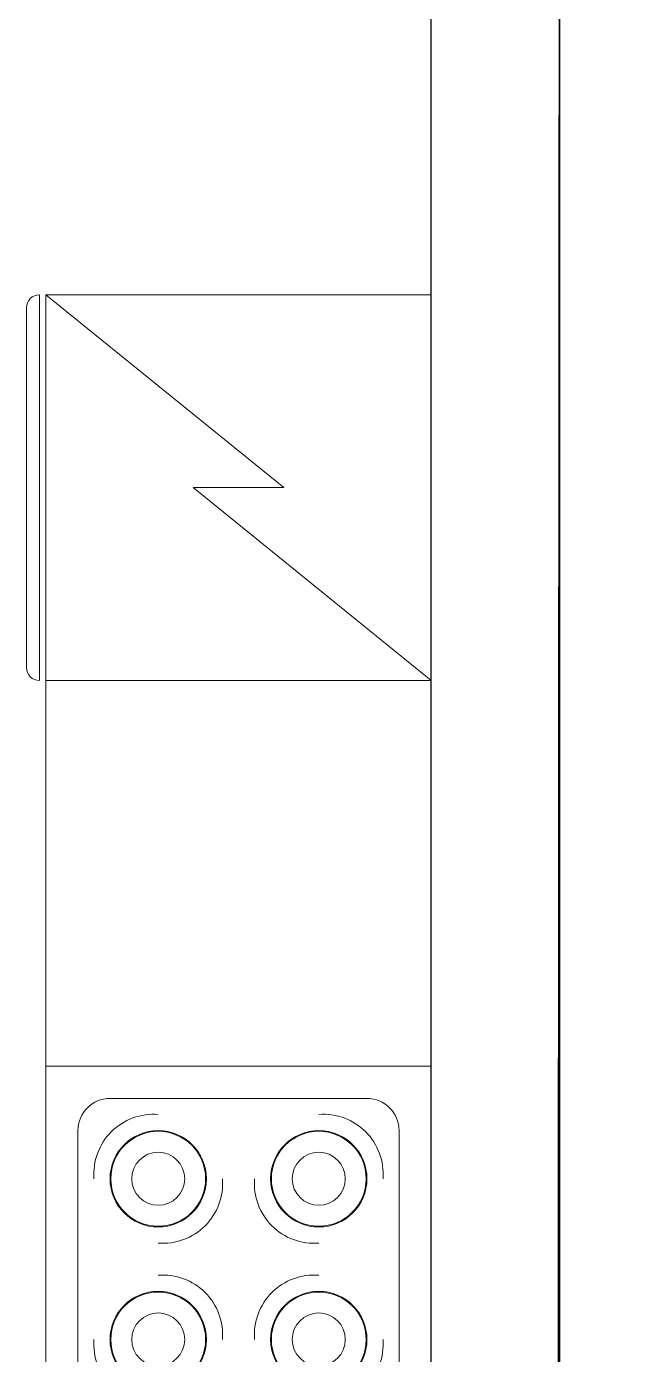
# Model space of a CAD drawing. Header units: millimetres. Extents: x 0 to 145404, y 0 to 194550.
# Drawn here: x 56395 to 57322, y 32778 to 34843 of the extents above; entities that cross this region are included whole.
import ezdxf

# ---------------------------------------------------------------- set-up
doc = ezdxf.new("R2010")
doc.units = ezdxf.units.MM
doc.layers.add('АР - мебель', color=7, linetype='Continuous', lineweight=9, true_color=0x787878)
for name, color, linetype, lineweight in [('АР - Монолит', 56, 'Continuous', 30), ('АР - Обор. - Холодильник', 42, 'Continuous', 9), ('АР - Оборуд', 252, 'Continuous', 0)]:
    doc.layers.add(name, color=color, linetype=linetype, lineweight=lineweight)

# ---------------------------------------------------------------- blocks, each defined once
blk = doc.blocks.new('k_22')
at = {"ltscale": 600}
for p, q in [((0, 600), (0, 0)), ((600, 600), (0, 600)), ((600, 0), (600, 600)), ((500, 550), (100, 550)), ((50, 500), (50, 100)), ((550, 100), (550, 500)), ((100, 50), (500, 50)), ((0, 0), (600, 0))]:
    blk.add_line(p, q, dxfattribs=at)
for centre in [(175, 425), (425, 425), (175, 175), (425, 175)]:
    blk.add_circle(centre, 75, dxfattribs=at)
for centre, radius, start, end in [((100, 500), 50, 90, 180), ((500, 500), 50, 0, 90), ((167.7, 432.3), 93, 85.4974, 184.5026), ((432.3, 432.3), 93, 355.4974, 94.5026), ((175, 425), 73.8, 0, 180), ((425, 425), 73.8, 0, 180), ((175, 425), 41.3, 0, 180), ((425, 425), 41.3, 0, 180), ((175, 425), 73.8, 180, 0), ((175, 425), 41.3, 180, 0), ((182.3, 417.7), 93, 265.4974, 4.5026), ((417.7, 417.7), 93, 175.4974, 274.5026), ((425, 425), 73.8, 180, 0), ((425, 425), 41.3, 180, 0), ((182.3, 182.3), 93, 355.4974, 94.5026), ((417.7, 182.3), 93, 85.4974, 184.5026), ((175, 175), 73.8, 0, 180), ((425, 175), 73.8, 0, 180), ((175, 175), 41.3, 0, 180), ((425, 175), 41.3, 0, 180), ((167.7, 167.7), 93, 175.4974, 274.5026), ((175, 175), 73.8, 180, 0), ((175, 175), 41.3, 180, 0), ((425, 175), 73.8, 180, 0), ((425, 175), 41.3, 180, 0), ((432.3, 167.7), 93, 265.4974, 4.5026), ((100, 100), 50, 180, 270), ((500, 100), 50, 270, 0)]:
    blk.add_arc(centre, radius, start, end, dxfattribs=at)
blk = doc.blocks.new('холодильник')
at = {"layer": 'АР - Обор. - Холодильник'}
for p, q in [((0, 300), (0, -300)), ((600, 300), (0, 300)), ((600, -300), (600, 300)), ((610, 300), (610, -300)), ((610, 300), (610, 300)), ((630, -280), (630, 280)), ((0, -300), (600, -300)), ((610, -300), (610, -300))]:
    blk.add_line(p, q, dxfattribs=at)
blk.add_lwpolyline([(600, 300), (229.3, 0), (370.7, 0), (0, -300)], dxfattribs=at)
for centre, start, end in [((610, 280), 0, 90), ((610, -280), 270, 0)]:
    blk.add_arc(centre, 20, start, end, dxfattribs=at)
blk = doc.blocks.new('Блок 600 х 600')
at = {"layer": 'АР - мебель'}
blk.add_lwpolyline([(-600, 0), (0, 0), (0, 600), (-600, 600)], close=True, dxfattribs=at)
blk = doc.blocks.new('Квартира 2К 6450 тип 7 перекидная')
at = {"layer": 'АР - Монолит', "elevation": 0}
blk.add_lwpolyline([(4690, -5950), (4490, -5950), (4490, 7980), (4690, 7980)], close=True, dxfattribs=at)
at = {"rotation": 180}
for p in [(3890, 4600, 0), (3890, 4000, 0)]:
    blk.add_blockref('Блок 600 х 600', p, dxfattribs=at)
at = {"layer": 'АР - Оборуд', "extrusion": (-2.93808e-13, -7.57211e-14, -1), "zscale": -1}
blk.add_blockref('холодильник', (-4490, 4300, 0), dxfattribs=at)
at = {"layer": 'АР - Оборуд'}
blk.add_blockref('k_22', (3890, 2800, 0), dxfattribs=at)
blk = doc.blocks.new('H_Section_3')
at = {"rotation": 56.96711930257281}
blk.add_blockref('Квартира 2К 6450 тип 7 перекидная', (4468.8, -8500, 0), dxfattribs=at)
blk = doc.blocks.new('Квартира 3К 10700 тип 1 перекидная')
at = {"layer": 'АР - Монолит', "elevation": 0}
blk.add_lwpolyline([(4740, -5950), (4540, -5950), (4540, 7980), (4740, 7980)], close=True, dxfattribs=at)
blk = doc.blocks.new('H_Section_2')
at = {"rotation": 56.96711930257281}
blk.add_blockref('Квартира 3К 10700 тип 1 перекидная', (4441.6, -8541.9, 0), dxfattribs=at)

msp = doc.modelspace()

# ---------------------------------------------------------------- block references
at = {"rotation": 303.0328806974269}
msp.add_blockref('H_Section_3', (57225.5, 38206.1, 0), dxfattribs=at)
at = {"xscale": -1, "rotation": 56.92792192093123}
msp.add_blockref('H_Section_2', (57225.5, 36206.1, 0), dxfattribs=at)

doc.saveas('drawing.dxf')
